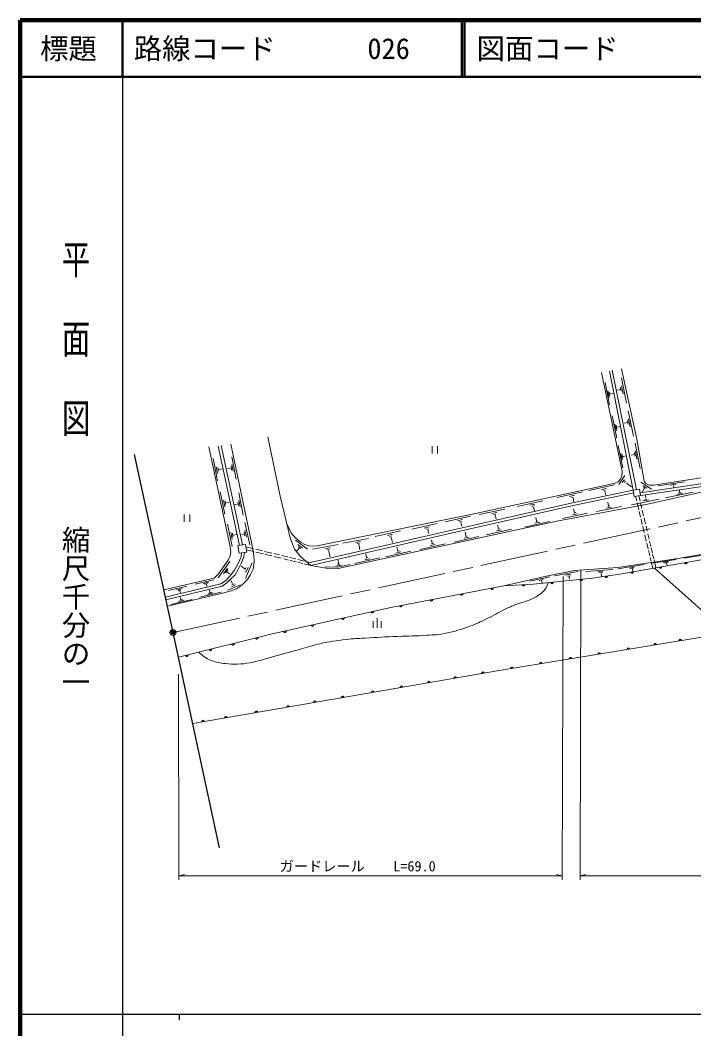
# Model space of a CAD drawing. Units: millimetres, scale not verified. Extents: x 40000 to 680000, y 20000 to 380000.
# Drawn here: x 40000 to 158632, y 202409 to 380000 of the extents above; entities that cross this region are included whole.
import ezdxf
from ezdxf.enums import TextEntityAlignment as Align

# ---------------------------------------------------------------- set-up
doc = ezdxf.new("R2010")
doc.units = ezdxf.units.MM
doc.header["$LTSCALE"] = 1000
doc.header["$PDMODE"] = 32
doc.header["$PDSIZE"] = 500
doc.linetypes.add('CHAIN', pattern=[18.5, 12, -1.5, 3.5, -1.5])
for name, color, linetype, lineweight in [('M-BGD', 7, 'Continuous', 13), ('M-BMK', 2, 'CHAIN', 13), ('M-BMK-SRVR', 3, 'Continuous', 25), ('M-STR-HTXT', 7, 'Continuous', 13), ('M-TTL', 2, 'Continuous', 140), ('M-TTL-BAND', 7, 'Continuous', 25), ('M-TTL-LINE', 7, 'Continuous', 50)]:
    doc.layers.add(name, color=color, linetype=linetype, lineweight=lineweight)
doc.layers.add('M-OTRS', color=6, linetype='Continuous')
doc.layers.add('M-TTL-TXT', color=7, linetype='Continuous')
doc.styles.add('@ＭＳ ゴシック', font='')
doc.styles.add('ＭＳ ゴシック', font='')
doc.styles.get('@ＭＳ ゴシック').set_extended_font_data('@MS Gothic')
doc.styles.get('ＭＳ ゴシック').set_extended_font_data('MS Gothic')

msp = doc.modelspace()

# ---------------------------------------------------------------- linework, layer by layer
at = {"layer": 'M-BGD'}
for p, q in [((145837, 301411), (142371, 317969)), ((147973, 297240), (143764, 318190)), ((148562, 297337), (144276, 318376)), ((145886, 318601), (148578, 306215)), ((143801, 312251), (142997, 316183)), ((146754, 312561), (145871, 317033)), ((143492, 314721), (143731, 313548)), ((143836, 313917), (143727, 314571)), ((143957, 314230), (144478, 314340)), ((145661, 314985), (145155, 314872)), ((145838, 314692), (145720, 315352)), ((145889, 315640), (146174, 314196)), ((147981, 306742), (147097, 311215)), ((145055, 306384), (144251, 310316)), ((146888, 309166), (146381, 309054)), ((147065, 308874), (146946, 309534)), ((147116, 309822), (147401, 308378)), ((144746, 308853), (144986, 307680)), ((145091, 308050), (144982, 308703)), ((145163, 308362), (145684, 308473)), ((83615, 306641), (85760, 296168)), ((149200, 301078), (148317, 305551)), ((148578, 306215), (149910, 298852)), ((73253, 304894), (76996, 287272)), ((74883, 304998), (78606, 287522)), ((75418, 305087), (79140, 287610)), ((77123, 305363), (80719, 288018)), ((112527, 305021), (112527, 303721)), ((113502, 303721), (113502, 305021)), ((146107, 301210), (145303, 305143)), ((148284, 303209), (148166, 303870)), ((148336, 304158), (148621, 302714)), ((74771, 298884), (73967, 302817)), ((77274, 303116), (78054, 299179)), ((145798, 303680), (146037, 302507)), ((146143, 302877), (146033, 303530)), ((146215, 303189), (146736, 303299)), ((148108, 303502), (147601, 303390)), ((74518, 301379), (74758, 300206)), ((74906, 300576), (74797, 301229)), ((75027, 300888), (75548, 300999)), ((77005, 301114), (76484, 301006)), ((77129, 301425), (77234, 300772)), ((77512, 300620), (77280, 301794)), ((146005, 300528), (145837, 301411)), ((145935, 299645), (146005, 300528)), ((151601, 298132), (175164, 301814)), ((139735, 297359), (144772, 298481)), ((144772, 298481), (145290, 298719)), ((145290, 298719), (145683, 299140)), ((146484, 299820), (145437, 298256)), ((145683, 299140), (145935, 299645)), ((146021, 298595), (146411, 299071)), ((146577, 298829), (146397, 298586)), ((146768, 298497), (147628, 297827)), ((149159, 296803), (163764, 298962)), ((149232, 296309), (163841, 298468)), ((149319, 298633), (151170, 297441)), ((149910, 298852), (150181, 298441)), ((150181, 298441), (150788, 298132)), ((150769, 294859), (169146, 298987)), ((152355, 297995), (157009, 298724)), ((76049, 293005), (75245, 296938)), ((78494, 296807), (79274, 292870)), ((120209, 293164), (139735, 297359)), ((139028, 296950), (134542, 295969)), ((137278, 295020), (147973, 297240)), ((137369, 294555), (148047, 296795)), ((144650, 298170), (140164, 297189)), ((142367, 297373), (143236, 297569)), ((143092, 297260), (142700, 297176)), ((142977, 297070), (143137, 296395)), ((149057, 297419), (147973, 297240)), ((147973, 297240), (148154, 296149)), ((149237, 296329), (149057, 297419)), ((149839, 297501), (149589, 296967)), ((149731, 297993), (150357, 297628)), ((149755, 297712), (150030, 297544)), ((150788, 298132), (151601, 298132)), ((153627, 295885), (158544, 296876)), ((155439, 298278), (154486, 298141)), ((155078, 298085), (155132, 297782)), ((156699, 296705), (155624, 296499)), ((155932, 296749), (156318, 296812)), ((156128, 296888), (156095, 297230)), ((75796, 295500), (76036, 294327)), ((76184, 294697), (76075, 295350)), ((76306, 295009), (76826, 295120)), ((78225, 294805), (77704, 294698)), ((78348, 295117), (78453, 294463)), ((78732, 294311), (78499, 295485)), ((85760, 296168), (87537, 288871)), ((115228, 290026), (137278, 295020)), ((132060, 295380), (127574, 294399)), ((134502, 291767), (150769, 294859)), ((136745, 296153), (137614, 296349)), ((137470, 296041), (137078, 295957)), ((137355, 295851), (137515, 295175)), ((143595, 294517), (143463, 295138)), ((147627, 294680), (152543, 295670)), ((148154, 296149), (149237, 296329)), ((148385, 296187), (148582, 295355)), ((148668, 294991), (148947, 293813)), ((148947, 296280), (149166, 295355)), ((149252, 294991), (149476, 294047)), ((150749, 295549), (149674, 295343)), ((149998, 295627), (150384, 295689)), ((150166, 295832), (150116, 296349)), ((92278, 287426), (120209, 293164)), ((115351, 289555), (137369, 294555)), ((125331, 293922), (120844, 292941)), ((123047, 293125), (123916, 293321)), ((129777, 294583), (130646, 294779)), ((130503, 294471), (130110, 294386)), ((130387, 294280), (130547, 293605)), ((135481, 292290), (139891, 293188)), ((138141, 293090), (137269, 292920)), ((137603, 293340), (137466, 293960)), ((137508, 293224), (137828, 293293)), ((141464, 293484), (145882, 294346)), ((144131, 294263), (143257, 294099)), ((143499, 294401), (143819, 294467)), ((149025, 293486), (149264, 292476)), ((149554, 293719), (149791, 292719)), ((68877, 292955), (68877, 291655)), ((69852, 291655), (69852, 292955)), ((77339, 287327), (76535, 291260)), ((79582, 291545), (80461, 287628)), ((86921, 291401), (87861, 289571)), ((96020, 283455), (134502, 291767)), ((113456, 291371), (108970, 290389)), ((119302, 292660), (114816, 291679)), ((117019, 291863), (117888, 292059)), ((117744, 291751), (117352, 291667)), ((117629, 291561), (117789, 290885)), ((123773, 293012), (123380, 292928)), ((123658, 292822), (123817, 292147)), ((128848, 290747), (133241, 291728)), ((131493, 291597), (130624, 291411)), ((130951, 291837), (130802, 292454)), ((130858, 291719), (131176, 291794)), ((149349, 292121), (149561, 291224)), ((149868, 292392), (150123, 291317)), ((77086, 289822), (77325, 288649)), ((77474, 289019), (77365, 289672)), ((79314, 289523), (78965, 289442)), ((79430, 289837), (79551, 289186)), ((79841, 289058), (79579, 290227)), ((87861, 289571), (88576, 288716)), ((91118, 284509), (115228, 290026)), ((91205, 283980), (115351, 289555)), ((106979, 290095), (102492, 289113)), ((104695, 289297), (105564, 289493)), ((111172, 290573), (112042, 290769)), ((111898, 290461), (111506, 290377)), ((111783, 290271), (111942, 289595)), ((118501, 289211), (118352, 289828)), ((122110, 289401), (126502, 290382)), ((124755, 290252), (123885, 290065)), ((124212, 290491), (124063, 291108)), ((124119, 290373), (124437, 290448)), ((149637, 290906), (149898, 289803)), ((150221, 290906), (150433, 290009)), ((150540, 289560), (150768, 288598)), ((77595, 289331), (78116, 289442)), ((79674, 287699), (78339, 287478)), ((79897, 286356), (79674, 287699)), ((80719, 288018), (81140, 285810)), ((87537, 288871), (88336, 286873)), ((88479, 288422), (90582, 286880)), ((88576, 288716), (89502, 288043)), ((89502, 288043), (90147, 287707)), ((90147, 287707), (90904, 287440)), ((101347, 288765), (96830, 287935)), ((99038, 288045), (99913, 288212)), ((99760, 287908), (99365, 287837)), ((99638, 287722), (99843, 286753)), ((105421, 289185), (105028, 289101)), ((105306, 288995), (105543, 288033)), ((110454, 286821), (114847, 287803)), ((112557, 287912), (112408, 288529)), ((112464, 287793), (112782, 287868)), ((116399, 288121), (120792, 289102)), ((119044, 288971), (118175, 288784)), ((118408, 289093), (118726, 289167)), ((149996, 289392), (150261, 288270)), ((150346, 287915), (150576, 286943)), ((150850, 288252), (151072, 287317)), ((77095, 286347), (76968, 285660)), ((76996, 287272), (77095, 286347)), ((78339, 287478), (78561, 286134)), ((78561, 286134), (79897, 286356)), ((78979, 286204), (78897, 285519)), ((79485, 286288), (79407, 285548)), ((79743, 287282), (81174, 286933)), ((79831, 286753), (81174, 286426)), ((81523, 286848), (82676, 286567)), ((81523, 286341), (82838, 286020)), ((83031, 286480), (84299, 286171)), ((83137, 285947), (84299, 285664)), ((84682, 286078), (85673, 285836)), ((88336, 286873), (89430, 285485)), ((89156, 286998), (88735, 286558)), ((89732, 287029), (88881, 287656)), ((88962, 287291), (89392, 286961)), ((90904, 287440), (91492, 287398)), ((91492, 287398), (92278, 287426)), ((96020, 287671), (91503, 286842)), ((93710, 286951), (94586, 287118)), ((94432, 286815), (94037, 286744)), ((94311, 286629), (94567, 285541)), ((101018, 285421), (100869, 286038)), ((104407, 285522), (108800, 286504)), ((107052, 286373), (106183, 286186)), ((106509, 286613), (106360, 287229)), ((106417, 286494), (106734, 286569)), ((113099, 287672), (112230, 287485)), ((145978, 282524), (165564, 286022)), ((150654, 286616), (150871, 285700)), ((151127, 287083), (151329, 286233)), ((151382, 286009), (151583, 285158)), ((168305, 287350), (156223, 285294)), ((74870, 281811), (76893, 284707)), ((76618, 284931), (74907, 282491)), ((76968, 285660), (76618, 284931)), ((78462, 284454), (77747, 283150)), ((79000, 284441), (78383, 283277)), ((78897, 285519), (78462, 284454)), ((79407, 285548), (79000, 284441)), ((79678, 281695), (80865, 284438)), ((81182, 284653), (81014, 283329)), ((81140, 285810), (81182, 284653)), ((84682, 285570), (85954, 285261)), ((86028, 285749), (87113, 285485)), ((86421, 285147), (87228, 284950)), ((87430, 285408), (88552, 285134)), ((87561, 284869), (88636, 284607)), ((88870, 284550), (89767, 284331)), ((88907, 285048), (90029, 284774)), ((89430, 285485), (91205, 283980)), ((89991, 284276), (91205, 283980)), ((90272, 284715), (91118, 284509)), ((95853, 283679), (98087, 284175)), ((95863, 284193), (96302, 284249)), ((96047, 284362), (95990, 284929)), ((98916, 284330), (103309, 285312)), ((101561, 285181), (100692, 284994)), ((100925, 285303), (101243, 285377)), ((156223, 285294), (145225, 283612)), ((145227, 283401), (149881, 284176)), ((150937, 285420), (151100, 284735)), ((151142, 284557), (151395, 283491)), ((151409, 284388), (155531, 285033)), ((151623, 284990), (151955, 283591)), ((154179, 284665), (153257, 284503)), ((153507, 284404), (154093, 284504)), ((153839, 284334), (153914, 284035)), ((156872, 285273), (160994, 285918)), ((74907, 282491), (74147, 281745)), ((76486, 283519), (75801, 282537)), ((76171, 282684), (76570, 283213)), ((76481, 282811), (76920, 282510)), ((77747, 283150), (76878, 282042)), ((78383, 283277), (77851, 282352)), ((79538, 283401), (78930, 283859)), ((79585, 283158), (79781, 283606)), ((80155, 283653), (79715, 282728)), ((80579, 282375), (80004, 281520)), ((81014, 283329), (80579, 282375)), ((91205, 283980), (93858, 283518)), ((93722, 283726), (95853, 283679)), ((93858, 283518), (96020, 283455)), ((96582, 284063), (95573, 283894)), ((137633, 283086), (133237, 282245)), ((134109, 282166), (138231, 282923)), ((136997, 282474), (135941, 282259)), ((145225, 283612), (137633, 283086)), ((139605, 282901), (144385, 283279)), ((140805, 281767), (145978, 282524)), ((142636, 282933), (141729, 282868)), ((141978, 282697), (142523, 282755)), ((142295, 282593), (142347, 282067)), ((148140, 283691), (147242, 283523)), ((147555, 283428), (147991, 283496)), ((147816, 283368), (147890, 282942)), ((74147, 281745), (65286, 279720)), ((75364, 280752), (65568, 278417)), ((74057, 281447), (70806, 280697)), ((72210, 280815), (73195, 281063)), ((72964, 280833), (72477, 280709)), ((72793, 280690), (72888, 280316)), ((76149, 281313), (75364, 280752)), ((76421, 280950), (75565, 280375)), ((76878, 282042), (76149, 281313)), ((76995, 281525), (76421, 280950)), ((76586, 279642), (78792, 280604)), ((77851, 282352), (76995, 281525)), ((77374, 280804), (77069, 281358)), ((77293, 280561), (77673, 280754)), ((80004, 281520), (78967, 280454)), ((133237, 282245), (125183, 280415)), ((125183, 280415), (130363, 280691)), ((129751, 281218), (133270, 281989)), ((130363, 280691), (140805, 281767)), ((132097, 281536), (131368, 281358)), ((131824, 281329), (131919, 280934)), ((136362, 282091), (136854, 282178)), ((136667, 282029), (136754, 281567)), ((75565, 280375), (65671, 277940)), ((75406, 279038), (65917, 276800)), ((69375, 280326), (66123, 279576)), ((67527, 279694), (68512, 279941)), ((68281, 279711), (67795, 279587)), ((68111, 279568), (68206, 279194)), ((71652, 278407), (75395, 279276)), ((73992, 279156), (73007, 278907)), ((73238, 279138), (73724, 279262)), ((73408, 279281), (73313, 279655)), ((76976, 279445), (75406, 279038)), ((78098, 279894), (76976, 279445)), ((77932, 280558), (77221, 280203)), ((78967, 280454), (78098, 279894)), ((125183, 280415), (105247, 276613)), ((66540, 277145), (70283, 278015)), ((68879, 277895), (67895, 277645)), ((68125, 277876), (68611, 278001)), ((68296, 278019), (68200, 278393)), ((105247, 276613), (84380, 271936)), ((102178, 272983), (102178, 274208)), ((102878, 272983), (102878, 274733)), ((103578, 272983), (103578, 274208)), ((84380, 271936), (67860, 267824)), ((123993, 265431), (163438, 271925)), ((70384, 256157), (123993, 265431))]:
    msp.add_line(p, q, dxfattribs=at)
at = {"layer": 'M-BGD', "lineweight": 25}
for centre, start, end in [((157215, 284588), 202.80647, 357.44571), ((147768, 282900), 202.80647, 357.44571), ((152766, 283793), 202.80647, 357.44571), ((128653, 280656), 195.72547, 350.3647), ((133630, 281084), 198.56421, 353.20345), ((138766, 281613), 198.56421, 353.20345), ((143227, 282178), 201.00603, 355.64527), ((117737, 279052), 203.47789, 358.11713), ((123095, 280074), 203.47789, 358.11713), ((112392, 278033), 203.47789, 358.11713), ((102001, 275943), 205.31232, 359.95156), ((107008, 277006), 203.47789, 358.11713), ((91461, 273581), 205.31232, 359.95156), ((96856, 274790), 205.31232, 359.95156), ((86630, 272498), 205.31232, 359.95156), ((77473, 270275), 206.65893, 1.29817), ((81677, 271321), 206.66399, 1.30323), ((151824, 269951), 22.02982, 176.66905), ((156255, 270680), 22.02982, 176.66905), ((69330, 268248), 206.65893, 1.29817), ((73484, 269282), 206.65893, 1.29817), ((141964, 268327), 22.02982, 176.66905), ((147126, 269177), 22.02982, 176.66905), ((131700, 266637), 22.02982, 176.66905), ((136918, 267496), 22.02982, 176.66905), ((121517, 264945), 22.49522, 177.13446), ((126597, 265797), 22.02982, 176.66905), ((111971, 263294), 22.49522, 177.13446), ((116611, 264097), 22.49522, 177.13446), ((102096, 261586), 22.49522, 177.13446), ((107145, 262459), 22.49522, 177.13446), ((91918, 259825), 22.49522, 177.13446), ((96809, 260671), 22.49522, 177.13446), ((81598, 258040), 22.49522, 177.13446), ((87186, 259006), 22.49522, 177.13446), ((72249, 256422), 22.49522, 177.13446), ((76218, 257109), 22.49522, 177.13446)]:
    msp.add_arc(centre, 256, start, end, dxfattribs=at)
at = {"layer": 'M-BGD'}
msp.add_open_spline([(71460, 268720), (71843, 268358), (71977, 268245), (72343, 267985), (72837, 267634), (73143, 267464), (73710, 267249), (74623, 266904), (75179, 266815), (76149, 266702), (76958, 266609), (77418, 266597), (78231, 266618), (79124, 266642), (79624, 266710), (80502, 266871), (82225, 267185), (83144, 267571), (84835, 268027), (86734, 268540), (87797, 268828), (89693, 269352), (90901, 269686), (91563, 269931), (92784, 270214), (94566, 270628), (95596, 270717), (97410, 270951), (98685, 271114), (99409, 271119), (100691, 271203), (102948, 271351), (104215, 271393), (106474, 271497), (108478, 271590), (109605, 271563), (111606, 271708), (112915, 271802), (113666, 271768), (114949, 272044), (116639, 272408), (117579, 272677), (119197, 273285), (120375, 273727), (121013, 274033), (122142, 274589), (123430, 275223), (124107, 275670), (125401, 276292), (126118, 276637), (126535, 276796), (127273, 277091), (128315, 277507), (128965, 277571), (129986, 278038), (130578, 278308), (130904, 278483), (131437, 278858), (131879, 279169), (132135, 279362), (132446, 279804), (132733, 280212), (132811, 280432), (132984, 280961)], degree=3, knots=[0, 0, 0, 0, 1, 1, 1, 2, 2, 2, 3, 3, 3, 4, 4, 4, 5, 5, 5, 6, 6, 6, 7, 7, 7, 8, 8, 8, 9, 9, 9, 10, 10, 10, 11, 11, 11, 12, 12, 12, 13, 13, 13, 14, 14, 14, 15, 15, 15, 16, 16, 16, 17, 17, 17, 18, 18, 18, 19, 19, 19, 20, 20, 20, 21, 21, 21, 21], dxfattribs=at)
at = {"layer": 'M-BMK'}
msp.add_line((66918, 272177), (164630, 293415), dxfattribs=at)
at = {"layer": 'M-BMK-SRVR'}
for p, q in [((66918, 272177), (60129, 303552)), ((75116, 234287), (66918, 272177))]:
    msp.add_line(p, q, dxfattribs=at)
msp.add_circle((66918, 272177), 500, dxfattribs=at)
msp.add_point((66918, 272177), dxfattribs=at)
at = {"layer": 'M-OTRS'}
msp.add_point((66918, 272177), dxfattribs=at)
at = {"layer": 'M-STR-HTXT'}
for p, q in [((138713, 283161), (138623, 228616)), ((151680, 283542), (185266, 253556)), ((135641, 282042), (135452, 228616)), ((67907, 264856), (67940, 228616)), ((67940, 229353), (68940, 229603)), ((67940, 229353), (135455, 229353)), ((135455, 229353), (134448, 229575)), ((138624, 229353), (139624, 229603)), ((138624, 229353), (217269, 229353))]:
    msp.add_line(p, q, dxfattribs=at)
at = {"layer": 'M-TTL'}
for p, q in [((40000, 380000), (40000, 20000)), ((680000, 380000), (40000, 380000))]:
    msp.add_line(p, q, dxfattribs=at)
at = {"layer": 'M-TTL-BAND'}
for p, q in [((58000, 370000), (58000, 20000)), ((40000, 205000), (579000, 205000)), ((68000, 205000), (68000, 204000))]:
    msp.add_line(p, q, dxfattribs=at)
at = {"layer": 'M-TTL-LINE'}
for p, q in [((58000, 380000), (58000, 370000)), ((117750, 380000), (117750, 370000)), ((118250, 380000), (118250, 370000)), ((40000, 370000), (680000, 370000))]:
    msp.add_line(p, q, dxfattribs=at)

# ---------------------------------------------------------------- texts
at = {"layer": 'M-STR-HTXT', "style": 'ＭＳ ゴシック'}
msp.add_text('ガードレール\u3000\u3000L=69.0', height=1833, dxfattribs=at).set_placement((85692, 229577), align=Align.BOTTOM_LEFT)
at = {"layer": 'M-TTL-BAND', "style": '@ＭＳ ゴシック', "width": 1.4}
msp.add_text('平  面  図', height=3666, rotation=270, dxfattribs=at).set_placement((49777, 306475), align=Align.MIDDLE_RIGHT)
at = {"layer": 'M-TTL-BAND', "style": '@ＭＳ ゴシック'}
msp.add_text('縮尺千分の一', height=3666, rotation=270, dxfattribs=at).set_placement((49777, 261030), align=Align.MIDDLE_RIGHT)
at = {"layer": 'M-TTL-TXT', "style": 'ＭＳ ゴシック'}
msp.add_text('標題', height=3666, dxfattribs=at).set_placement((48500, 375000), align=Align.MIDDLE_CENTER)
for s, p in [('路線コード', (60000, 375000)), ('026', (101142, 375000)), ('図面コード', (120380, 375000))]:
    msp.add_text(s, height=3666, dxfattribs=at).set_placement(p, align=Align.MIDDLE_LEFT)

doc.saveas('drawing.dxf')
